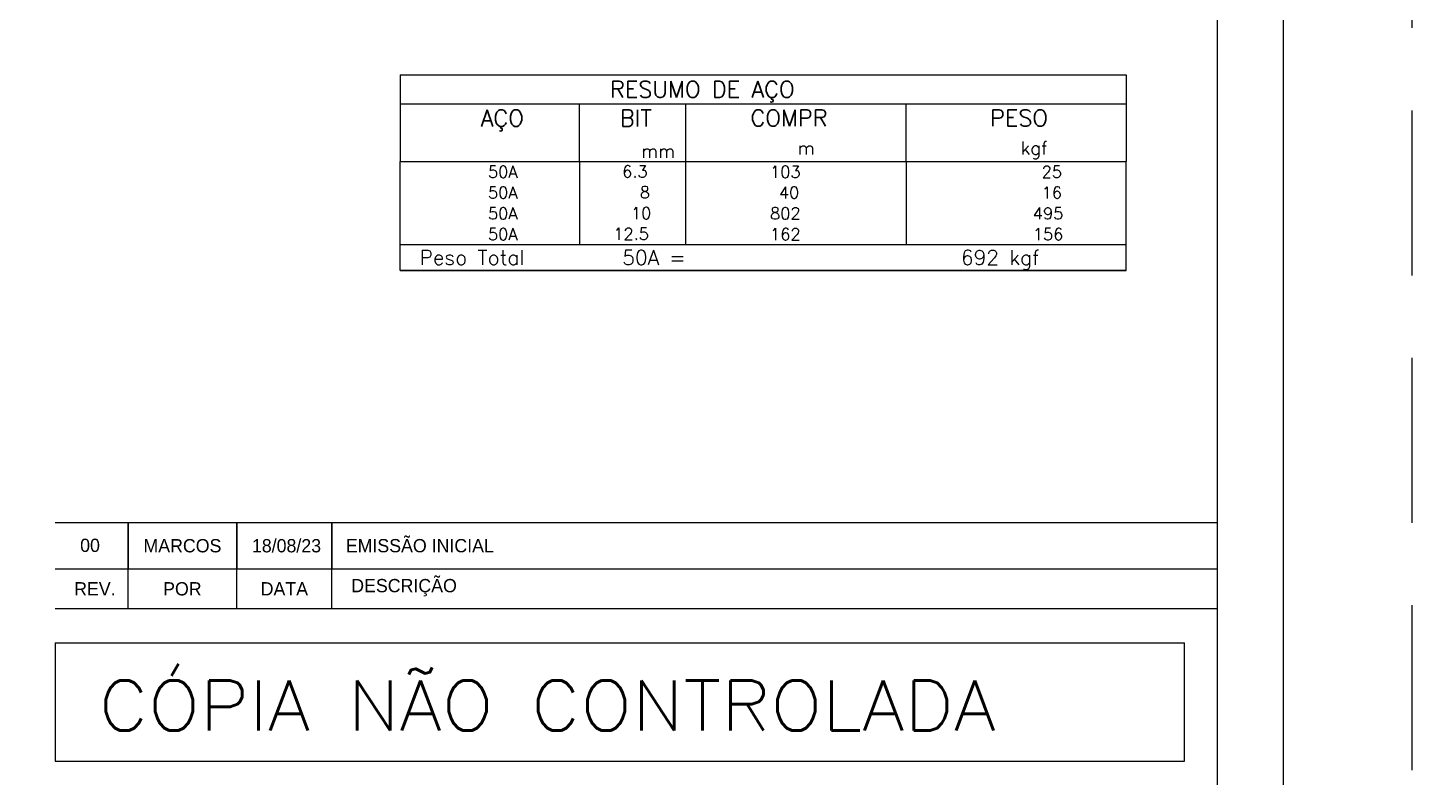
# Model space of a CAD drawing. Extents: x -1 to 122, y -1 to 61.
# Drawn here: x 100.76 to 121.74, y 13.44 to 24.8 of the extents above; entities that cross this region are included whole.
import ezdxf
from ezdxf.enums import TextEntityAlignment as Align

# ---------------------------------------------------------------- set-up
doc = ezdxf.new("R2010")
doc.units = 0
doc.header["$MEASUREMENT"] = 0
doc.linetypes.add('HIDDEN', pattern=[0.375, 0.25, -0.125])
doc.layers.get('0').update_dxf_attribs({"linetype": 'CONTINUOUS'})
doc.layers.get('Defpoints').update_dxf_attribs({"linetype": 'CONTINUOUS'})
for name, color, linetype in [('ARQ_CAR-TXT', 7, 'CONTINUOUS'), ('ARQ_FOLHA', 7, 'CONTINUOUS'), ('ARQ_TXT-2', 2, 'CONTINUOUS'), ('ARQ_TXT-4', 4, 'CONTINUOUS'), ('ARQ_VISTA 0', 251, 'CONTINUOUS'), ('PENA_02', 2, 'CONTINUOUS'), ('PSG-NV2-FLH-SELO', 1, 'CONTINUOUS')]:
    doc.layers.add(name, color=color, linetype=linetype)
doc.styles.add('01-MILLEU', font='GOTHIC.TTF')
doc.styles.add('R300', font='SIMPLEX.SHX', dxfattribs={"width": 1.1, "height": 5.5})
doc.styles.get("Standard").update_dxf_attribs({"font": 'ROMANS.SHX'})

# ---------------------------------------------------------------- blocks, each defined once
blk = doc.blocks.new('FOLHA A1+1 - 1102 X 594')
at = {"layer": 'ARQ_FOLHA', "color": 1}
for points in [[(-1189, 0), (0, 0), (0, 594), (-1189, 594)], [(-1164, 10), (-10, 10), (-10, 584), (-1164, 584)]]:
    blk.add_lwpolyline(points, close=True, dxfattribs=at)
at = {"layer": 'Defpoints', "color": 8, "linetype": 'HIDDEN', "ltscale": 100}
blk.add_lwpolyline([(-1208.5, 609.5), (-1208.5, -15.5), (19.5, -15.5), (19.5, 609.5)], close=True, dxfattribs=at)
blk = doc.blocks.new('SELO METROCASA - EXECUTIVO')
at = {"color": 5, "linetype": 'Continuous'}
for p, q in [((-175, 142.84), (-175, 125.05)), ((-175, 142.84), (-5, 142.84)), ((-5, 125.05), (-5, 142.84)), ((-175, 125.05), (-5, 125.05))]:
    blk.add_line(p, q, dxfattribs=at)
at = {"layer": 'PSG-NV2-FLH-SELO'}
for p, q in [((-164.01, 148), (-164.01, 154)), ((-147.66, 148), (-147.66, 154)), ((-133.32, 148), (-133.32, 154)), ((0, 148), (-175, 148))]:
    blk.add_line(p, q, dxfattribs=at)
at = {"layer": 'PSG-NV2-FLH-SELO', "color": 251}
blk.add_lwpolyline([(-175, 160.99), (-164.01, 160.99), (-164.01, 154), (-164.01, 160.99), (-147.66, 160.99), (-147.66, 154), (-147.66, 160.99), (-133.32, 160.99), (-133.32, 154), (-133.32, 160.99), (-13, 160.99), (-13, 160.99), (0, 160.99)], dxfattribs=at)
at = {"layer": 'PSG-NV2-FLH-SELO'}
blk.add_lwpolyline([(-175, 154), (0, 154)], dxfattribs=at)
at = {"color": 5, "linetype": 'Continuous', "style": 'R300', "width": 1.1}
blk.add_text('CÓPIA NÃO CONTROLADA', height=7.5, dxfattribs=at).set_placement((-168.42, 129.68))
at = {"layer": 'ARQ_CAR-TXT', "color": 4, "style": '01-MILLEU'}
blk.add_attdef('ASSUNTO.DO.PROJETO', (-163.54, 18.21), '', height=3.69, dxfattribs=at)
at = {"layer": 'ARQ_TXT-2', "char_height": 2, "style": '01-MILLEU'}
for s, insert, width, attachment_point in [('DESCRIÇÃO', (-130.42, 152.48), 39.3571, 1), ('REV.', (-169.01, 152), 9.9956, 2), ('POR', (-155.84, 152), 16.3449, 2), ('DATA', (-144.05, 152), 39.3571, 1)]:
    blk.add_mtext(s, dxfattribs=dict(at, insert=insert, width=width, attachment_point=attachment_point))
at = {"layer": 'ARQ_TXT-2', "style": '01-MILLEU'}
for tag, p in [('N_REV0', (-169.74, 157.54)), ('R_DES', (-155.84, 157.49)), ('DATA_0', (-140.16, 157.49))]:
    blk.add_attdef(tag, text='', height=2, dxfattribs=at).set_placement(p, align=Align.MIDDLE_CENTER)
for tag, p, height in [('DESCRIÇÃO.DA.REVISÃO_0', (-131.24, 156.49), 2), ('MC_XXX-XX', (-33.9, 82.8), 1.5), ('RESPONSÁVEL', (-34, 73.46), 1.5), ('COORDENADOR', (-34, 63.46), 1.5), ('XXX-XX', (-33.9, 51.2), 3.65), ('DISCIPLINA', (-33.9, 41.2), 3.65), ('OBRA', (-164.01, 39.31), 3), ('ENDEREÇO', (-164.01, 34.81), 3), ('ESCALA', (-155.51, 2.7), 2)]:
    blk.add_attdef(tag, p, '', height=height, dxfattribs=at)
blk.add_attdef('DCP', text='', height=3.24, dxfattribs=at).set_placement((-23.62, 17.18), align=Align.MIDDLE_LEFT)
blk.add_attdef('DES', text='', height=2.99, dxfattribs=at).set_placement((-19.84, 12.19), align=Align.MIDDLE)
at = {"layer": 'ARQ_TXT-4', "style": '01-MILLEU'}
blk.add_attdef('CLIENTE', (-164.51, 45.8), '', height=5, dxfattribs=at)
at = {"layer": 'ARQ_VISTA 0', "style": '01-MILLEU'}
blk.add_attdef('LOGO', (-164.51, 77.38), '', height=5, dxfattribs=at)

msp = doc.modelspace()

# ---------------------------------------------------------------- linework, layer by layer
at = {"layer": 'PENA_02', "linetype": 'Continuous'}
for p, q in [((106.4, 24.089), (106.4, 22.776)), ((106.4, 24.089), (117.4, 24.089)), ((117.4, 24.089), (117.4, 22.776)), ((106.4, 23.651), (117.4, 23.651)), ((109.12, 22.776), (109.12, 23.651)), ((110.73, 22.776), (110.73, 23.651)), ((114.065, 22.776), (114.065, 23.651)), ((106.4, 22.776), (117.4, 22.776)), ((106.4, 22.461), (106.4, 22.776)), ((109.12, 22.776), (109.12, 22.461)), ((110.73, 22.461), (110.73, 22.776)), ((114.065, 22.776), (114.065, 22.461)), ((117.4, 22.461), (117.4, 22.776)), ((106.4, 22.146), (106.4, 22.461)), ((109.12, 22.461), (109.12, 22.146)), ((110.73, 22.146), (110.73, 22.461)), ((114.065, 22.461), (114.065, 22.146)), ((117.4, 22.146), (117.4, 22.461)), ((106.4, 21.831), (106.4, 22.146)), ((109.12, 22.146), (109.12, 21.831)), ((110.73, 21.831), (110.73, 22.146)), ((114.065, 22.146), (114.065, 21.831)), ((117.4, 21.831), (117.4, 22.146)), ((106.4, 21.516), (106.4, 21.831)), ((109.12, 21.831), (109.12, 21.516)), ((110.73, 21.516), (110.73, 21.831)), ((114.065, 21.831), (114.065, 21.516)), ((117.4, 21.516), (117.4, 21.831)), ((106.4, 21.516), (117.4, 21.516)), ((106.4, 21.123), (106.4, 21.516)), ((106.4, 21.516), (117.4, 21.516)), ((117.4, 21.123), (117.4, 21.516)), ((117.4, 21.123), (106.4, 21.123)), ((106.4, 21.123), (117.4, 21.123))]:
    msp.add_line(p, q, dxfattribs=at)

# ---------------------------------------------------------------- block references
at = {"xscale": 0.09999999999999938, "yscale": 0.09999999999999938, "zscale": 0.09999999999999938}
msp.add_blockref('FOLHA A1+1 - 1102 X 594', (119.786, 0.1), dxfattribs=at)
ref = msp.add_blockref('SELO METROCASA - EXECUTIVO', (118.786, 1.1), dxfattribs=dict(xscale=0.1006544394922334, yscale=0.1006544394922334, zscale=0.1006544394922334))
ref.add_attrib('N_REV0', '00', dxfattribs={"layer": 'ARQ_TXT-2', "height": 0.2013, "style": '01-MILLEU'}).set_placement((101.701, 16.958), align=Align.MIDDLE_CENTER)
ref.add_attrib('DESCRIÇÃO.DA.REVISÃO_0', 'EMISSÃO INICIAL', (105.576, 16.852), dxfattribs={"layer": 'ARQ_TXT-2', "height": 0.20131, "style": '01-MILLEU'})
ref.add_attrib('DATA_0', '18/08/23', dxfattribs={"layer": 'ARQ_TXT-2', "height": 0.2013, "style": '01-MILLEU'}).set_placement((104.678, 16.952), align=Align.MIDDLE_CENTER)
ref.add_attrib('R_DES', 'MARCOS', dxfattribs={"layer": 'ARQ_TXT-2', "height": 0.2013, "style": '01-MILLEU'}).set_placement((103.101, 16.952), align=Align.MIDDLE_CENTER)

# ---------------------------------------------------------------- texts
at = {"layer": 'PENA_02', "linetype": 'Continuous'}
for s, height, p in [('RESUMO DE AÇO', 0.25, (109.58, 23.745)), ('AÇO', 0.25, (107.62, 23.308)), ('BIT', 0.25, (109.73, 23.308)), ('COMPR', 0.25, (111.709, 23.311)), ('PESO', 0.25, (115.338, 23.311)), ('kgf', 0.2, (115.801, 22.88)), ('mm', 0.2, (110.051, 22.833)), ('m', 0.2, (112.423, 22.88)), ('     50A', 0.18, (107.06, 22.529)), ('    6.3', 0.18, (109.227, 22.534)), ('    103', 0.18, (111.468, 22.529)), ('      25', 0.18, (115.315, 22.529)), ('     50A', 0.18, (107.06, 22.214)), ('      8', 0.18, (109.227, 22.219)), ('     40', 0.18, (111.468, 22.214)), ('      16', 0.18, (115.315, 22.214)), ('     50A', 0.18, (107.06, 21.899)), ('     10', 0.18, (109.227, 21.904)), ('    802', 0.18, (111.468, 21.899)), ('     495', 0.18, (115.315, 21.899)), ('     50A', 0.18, (107.06, 21.584)), ('   12.5', 0.18, (109.227, 21.589)), ('    162', 0.18, (111.468, 21.584)), ('     156', 0.18, (115.315, 21.584)), ('Peso Total        50A =', 0.225, (106.693, 21.207)), ('     692 kgf', 0.225, (114.057, 21.207))]:
    msp.add_text(s, height=height, dxfattribs=at).set_placement(p)

doc.saveas('drawing.dxf')
